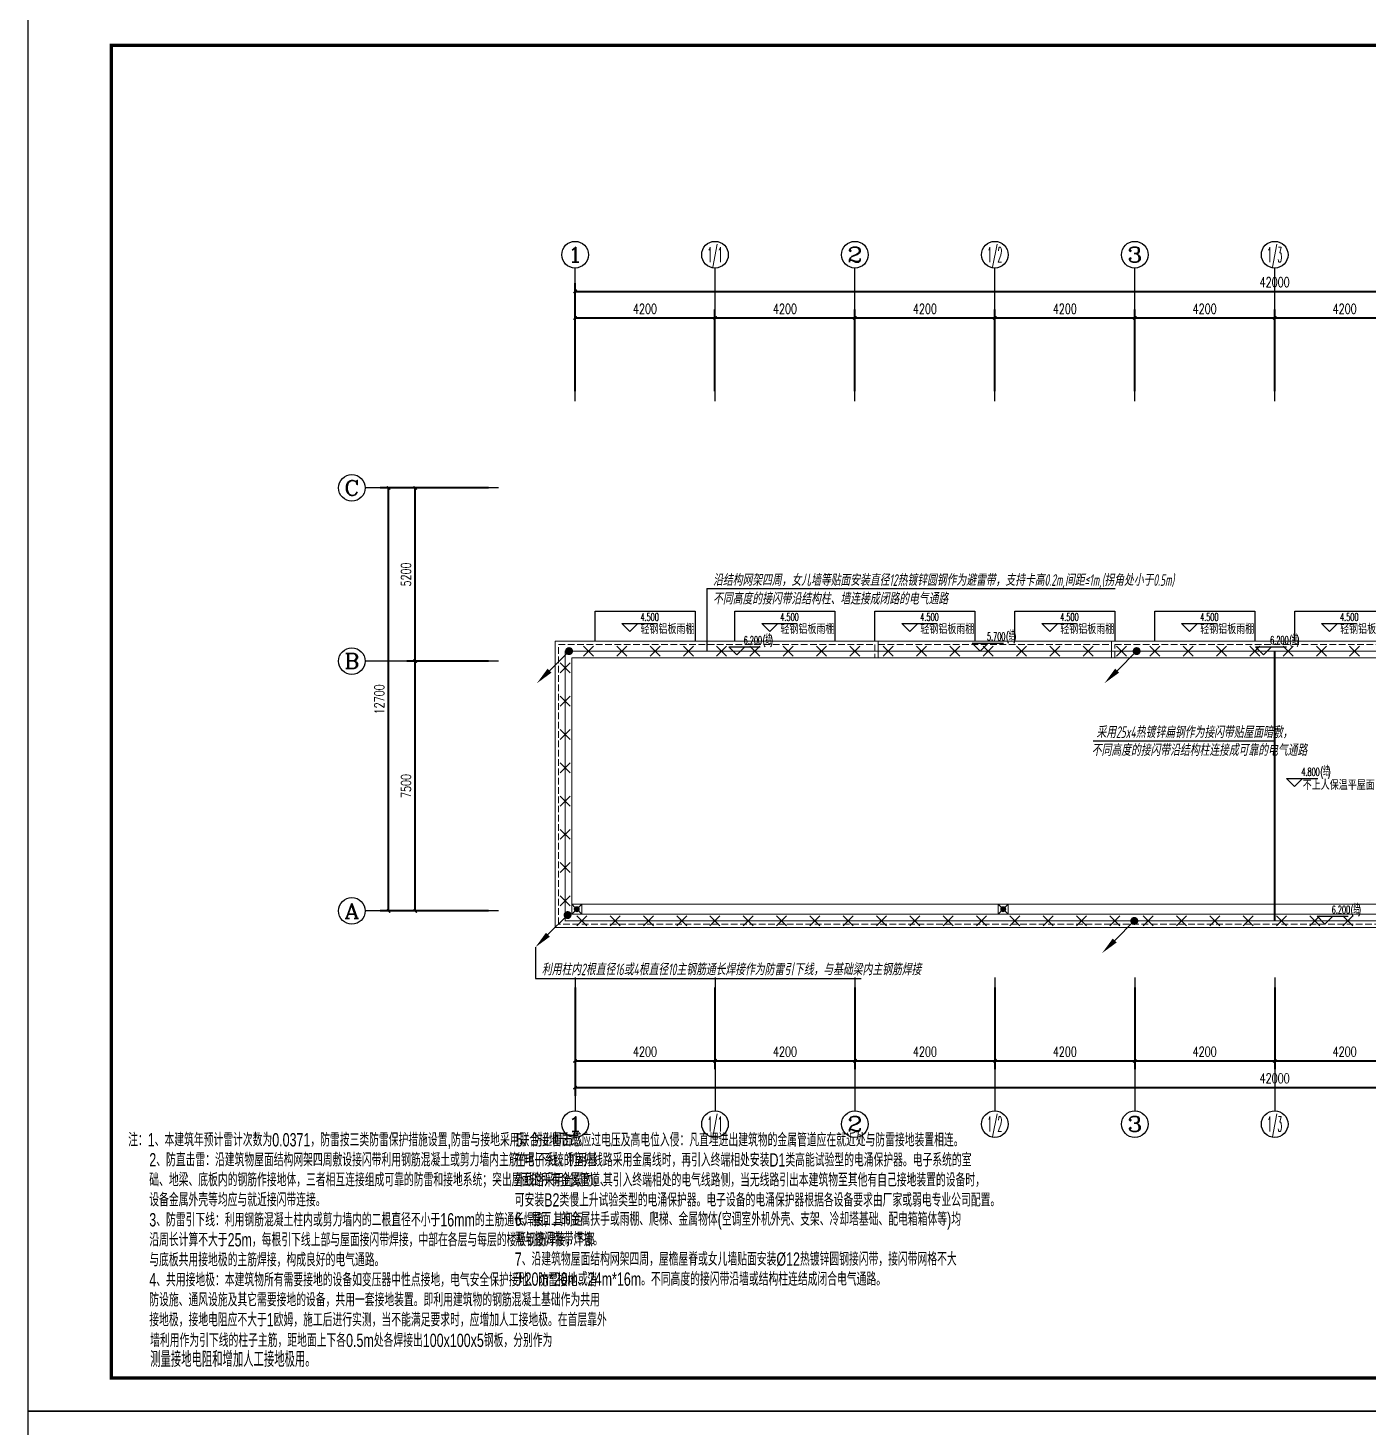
# Model space of a CAD drawing. Extents: x 679383 to 1725648, y -4158549 to 860327.
# Drawn here: x 738895 to 779117, y -2286208 to -2244208 of the extents above; entities that cross this region are included whole.
import ezdxf
from ezdxf.enums import TextEntityAlignment as Align

# ---------------------------------------------------------------- set-up
doc = ezdxf.new("R2010")
doc.units = 0
doc.header["$LTSCALE"] = 1000
doc.header["$MEASUREMENT"] = 0
doc.linetypes.add('DASH', pattern=[0.35, 0.25, -0.1])
doc.layers.get('Defpoints').update_dxf_attribs({"color": 8})
for name, color, linetype in [('AXIS', 8, 'Continuous'), ('AXIS_TEXT', 8, 'Continuous'), ('C-AXIS(轴号)', 8, 'Continuous'), ('C-AXIS-T(字)', 8, 'Continuous'), ('DIM-照明', 3, 'Continuous'), ('DIM_ELEV', 8, 'Continuous'), ('LWIRE', 4, 'Continuous'), ('PUB_TEXT', 8, 'Continuous'), ('WIRE-避雷', 4, 'Continuous'), ('图框', 140, 'Continuous'), ('立面', 8, 'Continuous')]:
    doc.layers.add(name, color=color, linetype=linetype)
for name, color, linetype, lineweight in [('LVTRY', 8, 'Continuous', 13), ('WALL', 8, 'Continuous', 40), ('平面-分水线', 8, 'Continuous', 15), ('平面-排水沟', 8, 'Continuous', 15), ('平面-看线', 8, 'Continuous', 15)]:
    doc.layers.add(name, color=color, linetype=linetype, lineweight=lineweight)
doc.styles.add('_TCH_AXIS', font='COMPLEX', dxfattribs={"bigfont": 'GBCBIG'})
doc.styles.add('_TCH_DIM', font='SIMPLEX.shx', dxfattribs={"width": 0.7, "bigfont": 'GBCBIG.shx'})
doc.styles.add('_TCH_DIM_T3', font='SIMPLEX', dxfattribs={"width": 0.705882, "bigfont": 'GBCBIG'})
doc.styles.add('COMPLEX', font='COMPLEX')
doc.styles.add('HZTXT', font='gbeitc.shx', dxfattribs={"width": 0.8, "height": 400, "bigfont": 'hztxt.shx'})
doc.styles.get("Standard").update_dxf_attribs({"font": 'gbenor.shx', "bigfont": 'gbcbig.shx'})
doc.styles.add('zjdz', font='zjdz-s.shx', dxfattribs={"width": 0.7, "bigfont": 'zjdz.shx'})
doc.dimstyles.new('_TCH_ARCH&&100', dxfattribs={"dimtxt": 297.5, "dimasz": 100, "dimexe": 250, "dimexo": 300, "dimgap": 126.25, "dimtad": 1, "dimdec": 0, "dimzin": 0, "dimdsep": 46, "dimtxsty": '_TCH_DIM_T3', "dimblk": 'ARCHTICK', "dimcen": 0.09, "dimclrt": 7, "dimazin": 2, "dimtfac": 1, "dimtdec": 0, "dimtix": 1, "dimtmove": 2, "dimatfit": 3, "dimfxl": 1, "dimtolj": 1, "dimtzin": 0, "dimarcsym": 0})

# ---------------------------------------------------------------- blocks, each defined once
blk = doc.blocks.new('$lvtry$00000171')
for p, q in [((-74, 11), (-11, 74)), ((-70, -27), (27, 70)), ((-53, -53), (53, 53)), ((-27, -70), (70, 27)), ((11, -74), (74, -11))]:
    blk.add_line(p, q)
blk.add_circle((0, 0), 75)
blk.add_point((0, 0))
blk = doc.blocks.new('R5T6Y7TRF')
at = {"layer": '平面-分水线', "elevation": -134}
blk.add_lwpolyline([(392485, -26438), (392785, -26438), (392785, -26738), (392485, -26738)], close=True, dxfattribs=at)
for points in [[(392485, -26438), (392582, -26534)], [(392688, -26534), (392785, -26438)], [(392485, -26738), (392593, -26629)], [(392676, -26629), (392785, -26738)]]:
    blk.add_lwpolyline(points, dxfattribs=at)
at = {"layer": 'LVTRY'}
blk.add_blockref('$lvtry$00000171', (392635, -26588, -134), dxfattribs=at)
blk = doc.blocks.new('_ArchTick')
at = {"color": 0, "linetype": 'ByBlock', "const_width": 0.4}
blk.add_lwpolyline([(-0.5, -0.5), (0.5, 0.5)], dxfattribs=at)
blk = doc.blocks.new('*D74')
at = {"layer": 'AXIS', "color": 0, "lineweight": -2, "transparency": 16777216}
for p, q in [((1805072, 1097629), (1801822, 1097629)), ((1802072, 1084929), (1802072, 1097629)), ((1805072, 1084929), (1801822, 1084929))]:
    blk.add_line(p, q, dxfattribs=at)
at = {"layer": 'Defpoints', "color": 0, "transparency": 16777216}
for p in [(1802072, 1097629), (1805372, 1097629), (1805372, 1084929)]:
    blk.add_point(p, dxfattribs=at)
at = {"layer": 'AXIS', "color": 0, "lineweight": -2, "transparency": 16777216, "xscale": 100, "yscale": 100, "zscale": 100}
for p, rotation in [((1802072, 1097629), 90), ((1802072, 1084929), 270)]:
    blk.add_blockref('_ArchTick', p, dxfattribs=dict(at, rotation=rotation))
at = {"layer": 'AXIS', "color": 7, "transparency": 16777216, "insert": (1801797, 1091279), "char_height": 297.5, "attachment_point": 5, "rotation": 90, "style": '_TCH_DIM_T3'}
blk.add_mtext('\\A1;12700', dxfattribs=at)
blk = doc.blocks.new('*D73')
at = {"layer": 'AXIS', "color": 0, "lineweight": -2, "transparency": 16777216}
for p, q in [((1805072, 1097629), (1802622, 1097629)), ((1802872, 1092429), (1802872, 1097629)), ((1805072, 1092429), (1802622, 1092429))]:
    blk.add_line(p, q, dxfattribs=at)
at = {"layer": 'Defpoints', "color": 0, "transparency": 16777216}
for p in [(1802872, 1097629), (1805372, 1097629), (1805372, 1092429)]:
    blk.add_point(p, dxfattribs=at)
at = {"layer": 'AXIS', "color": 0, "lineweight": -2, "transparency": 16777216, "xscale": 100, "yscale": 100, "zscale": 100}
for p, rotation in [((1802872, 1097629), 90), ((1802872, 1092429), 270)]:
    blk.add_blockref('_ArchTick', p, dxfattribs=dict(at, rotation=rotation))
at = {"layer": 'AXIS', "color": 7, "transparency": 16777216, "insert": (1802597, 1095029), "char_height": 297.5, "attachment_point": 5, "rotation": 90, "style": '_TCH_DIM_T3'}
blk.add_mtext('\\A1;5200', dxfattribs=at)
blk = doc.blocks.new('*D72')
at = {"layer": 'AXIS', "color": 0, "lineweight": -2, "transparency": 16777216}
for p, q in [((1805072, 1092429), (1802622, 1092429)), ((1802872, 1084929), (1802872, 1092429)), ((1805072, 1084929), (1802622, 1084929))]:
    blk.add_line(p, q, dxfattribs=at)
at = {"layer": 'Defpoints', "color": 0, "transparency": 16777216}
for p in [(1802872, 1092429), (1805372, 1092429), (1805372, 1084929)]:
    blk.add_point(p, dxfattribs=at)
at = {"layer": 'AXIS', "color": 0, "lineweight": -2, "transparency": 16777216, "xscale": 100, "yscale": 100, "zscale": 100}
for p, rotation in [((1802872, 1092429), 90), ((1802872, 1084929), 270)]:
    blk.add_blockref('_ArchTick', p, dxfattribs=dict(at, rotation=rotation))
at = {"layer": 'AXIS', "color": 7, "transparency": 16777216, "insert": (1802597, 1088679), "char_height": 297.5, "attachment_point": 5, "rotation": 90, "style": '_TCH_DIM_T3'}
blk.add_mtext('\\A1;7500', dxfattribs=at)
blk = doc.blocks.new('*D68')
at = {"layer": 'AXIS', "color": 0, "lineweight": -2, "transparency": 16777216}
for p, q in [((1807672, 1082629), (1807672, 1079379)), ((1849672, 1082629), (1849672, 1079379)), ((1807672, 1079629), (1849672, 1079629))]:
    blk.add_line(p, q, dxfattribs=at)
at = {"layer": 'Defpoints', "color": 0, "transparency": 16777216}
for p in [(1807672, 1082929), (1849672, 1082929), (1849672, 1079629)]:
    blk.add_point(p, dxfattribs=at)
at = {"layer": 'AXIS', "color": 0, "lineweight": -2, "transparency": 16777216, "xscale": 100, "yscale": 100, "zscale": 100, "rotation": 180}
blk.add_blockref('_ArchTick', (1807672, 1079629), dxfattribs=at)
at = {"layer": 'AXIS', "color": 0, "lineweight": -2, "transparency": 16777216, "xscale": 100, "yscale": 100, "zscale": 100}
blk.add_blockref('_ArchTick', (1849672, 1079629), dxfattribs=at)
at = {"layer": 'AXIS', "color": 7, "transparency": 16777216, "insert": (1828672, 1079904), "char_height": 297.5, "attachment_point": 5, "style": '_TCH_DIM_T3'}
blk.add_mtext('\\A1;42000', dxfattribs=at)
blk = doc.blocks.new('*D67')
at = {"layer": 'AXIS', "color": 0, "lineweight": -2, "transparency": 16777216}
for p, q in [((1807672, 1082629), (1807672, 1080179)), ((1811872, 1082629), (1811872, 1080179)), ((1807672, 1080429), (1811872, 1080429))]:
    blk.add_line(p, q, dxfattribs=at)
at = {"layer": 'Defpoints', "color": 0, "transparency": 16777216}
for p in [(1807672, 1082929), (1811872, 1082929), (1811872, 1080429)]:
    blk.add_point(p, dxfattribs=at)
at = {"layer": 'AXIS', "color": 0, "lineweight": -2, "transparency": 16777216, "xscale": 100, "yscale": 100, "zscale": 100, "rotation": 180}
blk.add_blockref('_ArchTick', (1807672, 1080429), dxfattribs=at)
at = {"layer": 'AXIS', "color": 0, "lineweight": -2, "transparency": 16777216, "xscale": 100, "yscale": 100, "zscale": 100}
blk.add_blockref('_ArchTick', (1811872, 1080429), dxfattribs=at)
at = {"layer": 'AXIS', "color": 7, "transparency": 16777216, "insert": (1809772, 1080704), "char_height": 297.5, "attachment_point": 5, "style": '_TCH_DIM_T3'}
blk.add_mtext('\\A1;4200', dxfattribs=at)
blk = doc.blocks.new('*D66')
at = {"layer": 'AXIS', "color": 0, "lineweight": -2, "transparency": 16777216}
for p, q in [((1811872, 1082629), (1811872, 1080179)), ((1816072, 1082629), (1816072, 1080179)), ((1811872, 1080429), (1816072, 1080429))]:
    blk.add_line(p, q, dxfattribs=at)
at = {"layer": 'Defpoints', "color": 0, "transparency": 16777216}
for p in [(1811872, 1082929), (1816072, 1082929), (1816072, 1080429)]:
    blk.add_point(p, dxfattribs=at)
at = {"layer": 'AXIS', "color": 0, "lineweight": -2, "transparency": 16777216, "xscale": 100, "yscale": 100, "zscale": 100, "rotation": 180}
blk.add_blockref('_ArchTick', (1811872, 1080429), dxfattribs=at)
at = {"layer": 'AXIS', "color": 0, "lineweight": -2, "transparency": 16777216, "xscale": 100, "yscale": 100, "zscale": 100}
blk.add_blockref('_ArchTick', (1816072, 1080429), dxfattribs=at)
at = {"layer": 'AXIS', "color": 7, "transparency": 16777216, "insert": (1813972, 1080704), "char_height": 297.5, "attachment_point": 5, "style": '_TCH_DIM_T3'}
blk.add_mtext('\\A1;4200', dxfattribs=at)
blk = doc.blocks.new('*D65')
at = {"layer": 'AXIS', "color": 0, "lineweight": -2, "transparency": 16777216}
for p, q in [((1816072, 1082629), (1816072, 1080179)), ((1820272, 1082629), (1820272, 1080179)), ((1816072, 1080429), (1820272, 1080429))]:
    blk.add_line(p, q, dxfattribs=at)
at = {"layer": 'Defpoints', "color": 0, "transparency": 16777216}
for p in [(1816072, 1082929), (1820272, 1082929), (1820272, 1080429)]:
    blk.add_point(p, dxfattribs=at)
at = {"layer": 'AXIS', "color": 0, "lineweight": -2, "transparency": 16777216, "xscale": 100, "yscale": 100, "zscale": 100, "rotation": 180}
blk.add_blockref('_ArchTick', (1816072, 1080429), dxfattribs=at)
at = {"layer": 'AXIS', "color": 0, "lineweight": -2, "transparency": 16777216, "xscale": 100, "yscale": 100, "zscale": 100}
blk.add_blockref('_ArchTick', (1820272, 1080429), dxfattribs=at)
at = {"layer": 'AXIS', "color": 7, "transparency": 16777216, "insert": (1818172, 1080704), "char_height": 297.5, "attachment_point": 5, "style": '_TCH_DIM_T3'}
blk.add_mtext('\\A1;4200', dxfattribs=at)
blk = doc.blocks.new('*D64')
at = {"layer": 'AXIS', "color": 0, "lineweight": -2, "transparency": 16777216}
for p, q in [((1820272, 1082629), (1820272, 1080179)), ((1824472, 1082629), (1824472, 1080179)), ((1820272, 1080429), (1824472, 1080429))]:
    blk.add_line(p, q, dxfattribs=at)
at = {"layer": 'Defpoints', "color": 0, "transparency": 16777216}
for p in [(1820272, 1082929), (1824472, 1082929), (1824472, 1080429)]:
    blk.add_point(p, dxfattribs=at)
at = {"layer": 'AXIS', "color": 0, "lineweight": -2, "transparency": 16777216, "xscale": 100, "yscale": 100, "zscale": 100, "rotation": 180}
blk.add_blockref('_ArchTick', (1820272, 1080429), dxfattribs=at)
at = {"layer": 'AXIS', "color": 0, "lineweight": -2, "transparency": 16777216, "xscale": 100, "yscale": 100, "zscale": 100}
blk.add_blockref('_ArchTick', (1824472, 1080429), dxfattribs=at)
at = {"layer": 'AXIS', "color": 7, "transparency": 16777216, "insert": (1822372, 1080704), "char_height": 297.5, "attachment_point": 5, "style": '_TCH_DIM_T3'}
blk.add_mtext('\\A1;4200', dxfattribs=at)
blk = doc.blocks.new('*D63')
at = {"layer": 'AXIS', "color": 0, "lineweight": -2, "transparency": 16777216}
for p, q in [((1824472, 1082629), (1824472, 1080179)), ((1828672, 1082629), (1828672, 1080179)), ((1824472, 1080429), (1828672, 1080429))]:
    blk.add_line(p, q, dxfattribs=at)
at = {"layer": 'Defpoints', "color": 0, "transparency": 16777216}
for p in [(1824472, 1082929), (1828672, 1082929), (1828672, 1080429)]:
    blk.add_point(p, dxfattribs=at)
at = {"layer": 'AXIS', "color": 0, "lineweight": -2, "transparency": 16777216, "xscale": 100, "yscale": 100, "zscale": 100, "rotation": 180}
blk.add_blockref('_ArchTick', (1824472, 1080429), dxfattribs=at)
at = {"layer": 'AXIS', "color": 0, "lineweight": -2, "transparency": 16777216, "xscale": 100, "yscale": 100, "zscale": 100}
blk.add_blockref('_ArchTick', (1828672, 1080429), dxfattribs=at)
at = {"layer": 'AXIS', "color": 7, "transparency": 16777216, "insert": (1826572, 1080704), "char_height": 297.5, "attachment_point": 5, "style": '_TCH_DIM_T3'}
blk.add_mtext('\\A1;4200', dxfattribs=at)
blk = doc.blocks.new('*D62')
at = {"layer": 'AXIS', "color": 0, "lineweight": -2, "transparency": 16777216}
for p, q in [((1828672, 1082629), (1828672, 1080179)), ((1832872, 1082629), (1832872, 1080179)), ((1828672, 1080429), (1832872, 1080429))]:
    blk.add_line(p, q, dxfattribs=at)
at = {"layer": 'Defpoints', "color": 0, "transparency": 16777216}
for p in [(1828672, 1082929), (1832872, 1082929), (1832872, 1080429)]:
    blk.add_point(p, dxfattribs=at)
at = {"layer": 'AXIS', "color": 0, "lineweight": -2, "transparency": 16777216, "xscale": 100, "yscale": 100, "zscale": 100, "rotation": 180}
blk.add_blockref('_ArchTick', (1828672, 1080429), dxfattribs=at)
at = {"layer": 'AXIS', "color": 0, "lineweight": -2, "transparency": 16777216, "xscale": 100, "yscale": 100, "zscale": 100}
blk.add_blockref('_ArchTick', (1832872, 1080429), dxfattribs=at)
at = {"layer": 'AXIS', "color": 7, "transparency": 16777216, "insert": (1830772, 1080704), "char_height": 297.5, "attachment_point": 5, "style": '_TCH_DIM_T3'}
blk.add_mtext('\\A1;4200', dxfattribs=at)
blk = doc.blocks.new('*D57')
at = {"layer": 'AXIS', "color": 0, "lineweight": -2, "transparency": 16777216}
for p, q in [((1807672, 1100529), (1807672, 1103779)), ((1849672, 1100529), (1849672, 1103779)), ((1807672, 1103529), (1849672, 1103529))]:
    blk.add_line(p, q, dxfattribs=at)
at = {"layer": 'Defpoints', "color": 0, "transparency": 16777216}
for p in [(1849672, 1103529), (1807672, 1100229), (1849672, 1100229)]:
    blk.add_point(p, dxfattribs=at)
at = {"layer": 'AXIS', "color": 0, "lineweight": -2, "transparency": 16777216, "xscale": 100, "yscale": 100, "zscale": 100, "rotation": 180}
blk.add_blockref('_ArchTick', (1807672, 1103529), dxfattribs=at)
at = {"layer": 'AXIS', "color": 0, "lineweight": -2, "transparency": 16777216, "xscale": 100, "yscale": 100, "zscale": 100}
blk.add_blockref('_ArchTick', (1849672, 1103529), dxfattribs=at)
at = {"layer": 'AXIS', "color": 7, "transparency": 16777216, "insert": (1828672, 1103804), "char_height": 297.5, "attachment_point": 5, "style": '_TCH_DIM_T3'}
blk.add_mtext('\\A1;42000', dxfattribs=at)
blk = doc.blocks.new('*D56')
at = {"layer": 'AXIS', "color": 0, "lineweight": -2, "transparency": 16777216}
for p, q in [((1807672, 1100529), (1807672, 1102979)), ((1811872, 1100529), (1811872, 1102979)), ((1807672, 1102729), (1811872, 1102729))]:
    blk.add_line(p, q, dxfattribs=at)
at = {"layer": 'Defpoints', "color": 0, "transparency": 16777216}
for p in [(1811872, 1102729), (1807672, 1100229), (1811872, 1100229)]:
    blk.add_point(p, dxfattribs=at)
at = {"layer": 'AXIS', "color": 0, "lineweight": -2, "transparency": 16777216, "xscale": 100, "yscale": 100, "zscale": 100, "rotation": 180}
blk.add_blockref('_ArchTick', (1807672, 1102729), dxfattribs=at)
at = {"layer": 'AXIS', "color": 0, "lineweight": -2, "transparency": 16777216, "xscale": 100, "yscale": 100, "zscale": 100}
blk.add_blockref('_ArchTick', (1811872, 1102729), dxfattribs=at)
at = {"layer": 'AXIS', "color": 7, "transparency": 16777216, "insert": (1809772, 1103004), "char_height": 297.5, "attachment_point": 5, "style": '_TCH_DIM_T3'}
blk.add_mtext('\\A1;4200', dxfattribs=at)
blk = doc.blocks.new('*D55')
at = {"layer": 'AXIS', "color": 0, "lineweight": -2, "transparency": 16777216}
for p, q in [((1811872, 1100529), (1811872, 1102979)), ((1816072, 1100529), (1816072, 1102979)), ((1811872, 1102729), (1816072, 1102729))]:
    blk.add_line(p, q, dxfattribs=at)
at = {"layer": 'Defpoints', "color": 0, "transparency": 16777216}
for p in [(1816072, 1102729), (1811872, 1100229), (1816072, 1100229)]:
    blk.add_point(p, dxfattribs=at)
at = {"layer": 'AXIS', "color": 0, "lineweight": -2, "transparency": 16777216, "xscale": 100, "yscale": 100, "zscale": 100, "rotation": 180}
blk.add_blockref('_ArchTick', (1811872, 1102729), dxfattribs=at)
at = {"layer": 'AXIS', "color": 0, "lineweight": -2, "transparency": 16777216, "xscale": 100, "yscale": 100, "zscale": 100}
blk.add_blockref('_ArchTick', (1816072, 1102729), dxfattribs=at)
at = {"layer": 'AXIS', "color": 7, "transparency": 16777216, "insert": (1813972, 1103004), "char_height": 297.5, "attachment_point": 5, "style": '_TCH_DIM_T3'}
blk.add_mtext('\\A1;4200', dxfattribs=at)
blk = doc.blocks.new('*D54')
at = {"layer": 'AXIS', "color": 0, "lineweight": -2, "transparency": 16777216}
for p, q in [((1816072, 1100529), (1816072, 1102979)), ((1820272, 1100529), (1820272, 1102979)), ((1816072, 1102729), (1820272, 1102729))]:
    blk.add_line(p, q, dxfattribs=at)
at = {"layer": 'Defpoints', "color": 0, "transparency": 16777216}
for p in [(1820272, 1102729), (1816072, 1100229), (1820272, 1100229)]:
    blk.add_point(p, dxfattribs=at)
at = {"layer": 'AXIS', "color": 0, "lineweight": -2, "transparency": 16777216, "xscale": 100, "yscale": 100, "zscale": 100, "rotation": 180}
blk.add_blockref('_ArchTick', (1816072, 1102729), dxfattribs=at)
at = {"layer": 'AXIS', "color": 0, "lineweight": -2, "transparency": 16777216, "xscale": 100, "yscale": 100, "zscale": 100}
blk.add_blockref('_ArchTick', (1820272, 1102729), dxfattribs=at)
at = {"layer": 'AXIS', "color": 7, "transparency": 16777216, "insert": (1818172, 1103004), "char_height": 297.5, "attachment_point": 5, "style": '_TCH_DIM_T3'}
blk.add_mtext('\\A1;4200', dxfattribs=at)
blk = doc.blocks.new('*D53')
at = {"layer": 'AXIS', "color": 0, "lineweight": -2, "transparency": 16777216}
for p, q in [((1820272, 1100529), (1820272, 1102979)), ((1824472, 1100529), (1824472, 1102979)), ((1820272, 1102729), (1824472, 1102729))]:
    blk.add_line(p, q, dxfattribs=at)
at = {"layer": 'Defpoints', "color": 0, "transparency": 16777216}
for p in [(1824472, 1102729), (1820272, 1100229), (1824472, 1100229)]:
    blk.add_point(p, dxfattribs=at)
at = {"layer": 'AXIS', "color": 0, "lineweight": -2, "transparency": 16777216, "xscale": 100, "yscale": 100, "zscale": 100, "rotation": 180}
blk.add_blockref('_ArchTick', (1820272, 1102729), dxfattribs=at)
at = {"layer": 'AXIS', "color": 0, "lineweight": -2, "transparency": 16777216, "xscale": 100, "yscale": 100, "zscale": 100}
blk.add_blockref('_ArchTick', (1824472, 1102729), dxfattribs=at)
at = {"layer": 'AXIS', "color": 7, "transparency": 16777216, "insert": (1822372, 1103004), "char_height": 297.5, "attachment_point": 5, "style": '_TCH_DIM_T3'}
blk.add_mtext('\\A1;4200', dxfattribs=at)
blk = doc.blocks.new('*D52')
at = {"layer": 'AXIS', "color": 0, "lineweight": -2, "transparency": 16777216}
for p, q in [((1824472, 1100529), (1824472, 1102979)), ((1828672, 1100529), (1828672, 1102979)), ((1824472, 1102729), (1828672, 1102729))]:
    blk.add_line(p, q, dxfattribs=at)
at = {"layer": 'Defpoints', "color": 0, "transparency": 16777216}
for p in [(1828672, 1102729), (1824472, 1100229), (1828672, 1100229)]:
    blk.add_point(p, dxfattribs=at)
at = {"layer": 'AXIS', "color": 0, "lineweight": -2, "transparency": 16777216, "xscale": 100, "yscale": 100, "zscale": 100, "rotation": 180}
blk.add_blockref('_ArchTick', (1824472, 1102729), dxfattribs=at)
at = {"layer": 'AXIS', "color": 0, "lineweight": -2, "transparency": 16777216, "xscale": 100, "yscale": 100, "zscale": 100}
blk.add_blockref('_ArchTick', (1828672, 1102729), dxfattribs=at)
at = {"layer": 'AXIS', "color": 7, "transparency": 16777216, "insert": (1826572, 1103004), "char_height": 297.5, "attachment_point": 5, "style": '_TCH_DIM_T3'}
blk.add_mtext('\\A1;4200', dxfattribs=at)
blk = doc.blocks.new('*D51')
at = {"layer": 'AXIS', "color": 0, "lineweight": -2, "transparency": 16777216}
for p, q in [((1828672, 1100529), (1828672, 1102979)), ((1832872, 1100529), (1832872, 1102979)), ((1828672, 1102729), (1832872, 1102729))]:
    blk.add_line(p, q, dxfattribs=at)
at = {"layer": 'Defpoints', "color": 0, "transparency": 16777216}
for p in [(1832872, 1102729), (1828672, 1100229), (1832872, 1100229)]:
    blk.add_point(p, dxfattribs=at)
at = {"layer": 'AXIS', "color": 0, "lineweight": -2, "transparency": 16777216, "xscale": 100, "yscale": 100, "zscale": 100, "rotation": 180}
blk.add_blockref('_ArchTick', (1828672, 1102729), dxfattribs=at)
at = {"layer": 'AXIS', "color": 0, "lineweight": -2, "transparency": 16777216, "xscale": 100, "yscale": 100, "zscale": 100}
blk.add_blockref('_ArchTick', (1832872, 1102729), dxfattribs=at)
at = {"layer": 'AXIS', "color": 7, "transparency": 16777216, "insert": (1830772, 1103004), "char_height": 297.5, "attachment_point": 5, "style": '_TCH_DIM_T3'}
blk.add_mtext('\\A1;4200', dxfattribs=at)
blk = doc.blocks.new('_AXISO')
blk.add_circle((0, 0), 0.5)
at = {"layer": 'AXIS_TEXT', "style": 'COMPLEX', "width": 1.041667}
blk.add_attdef('A', text='', height=0.56, dxfattribs=at).set_placement((-0.25, -0.28), (0.25, -0.28), align=Align.FIT)
blk = doc.blocks.new('$TelecSys$00000009')
for p, q in [((-0.5, 0.5), (0.5, -0.5)), ((0.5, 0.5), (-0.5, -0.5))]:
    blk.add_line(p, q)
blk = doc.blocks.new('$TelecSys$00000080')
for p, q in [((-0.7, -0.7), (0, 0)), ((0.104, 0.104), (0.104, 0.104)), ((-0.104, -0.104), (-0.104, -0.104))]:
    blk.add_line(p, q)
at = {"const_width": 0.142}
blk.add_lwpolyline([(0.071, 0, 1), (-0.071, 0, 1)], format="xyb", close=True, dxfattribs=at)
blk.add_solid([(-0.63, -0.77), (-0.77, -0.63), (-1.15, -1.15)])
at = {"width": 0.8, "flags": 9}
blk.add_attdef('A', (0, 0), '', height=0.00002, rotation=180, dxfattribs=at)
blk = doc.blocks.new('ASDASFDAHHJ')
at = {"layer": 'C-AXIS(轴号)', "color": 8}
for p, q in [((1807672.2, 1100228.5), (1807672.2, 1104228.5)), ((1811872.2, 1100228.5), (1811872.2, 1104228.5)), ((1816072.2, 1100228.5), (1816072.2, 1104228.5)), ((1820272.2, 1100228.5), (1820272.2, 1104228.5)), ((1824472.2, 1100228.5), (1824472.2, 1104228.5)), ((1828672.2, 1100228.5), (1828672.2, 1104228.5)), ((1805372.2, 1097628.5), (1801372.2, 1097628.5)), ((1805372.2, 1092428.5), (1801372.2, 1092428.5)), ((1805372.2, 1084928.5), (1801372.2, 1084928.5)), ((1807672.2, 1082928.5), (1807672.2, 1078928.5)), ((1811872.2, 1082928.5), (1811872.2, 1078928.5)), ((1816072.2, 1082928.5), (1816072.2, 1078928.5)), ((1820272.2, 1082928.5), (1820272.2, 1078928.5)), ((1824472.2, 1082928.5), (1824472.2, 1078928.5)), ((1828672.2, 1082928.5), (1828672.2, 1078928.5))]:
    blk.add_line(p, q, dxfattribs=at)
at = {"layer": 'DIM_ELEV', "color": 8}
for p, q in [((1809317.8, 1093312.3), (1809077.8, 1093552.3)), ((1809077.8, 1093552.3), (1810127.4, 1093552.3)), ((1809317.8, 1093312.3), (1809557.8, 1093552.3)), ((1813517.8, 1093312.3), (1813277.8, 1093552.3)), ((1813277.8, 1093552.3), (1814327.4, 1093552.3)), ((1813517.8, 1093312.3), (1813757.8, 1093552.3)), ((1817717.8, 1093312.3), (1817477.8, 1093552.3)), ((1817477.8, 1093552.3), (1818527.4, 1093552.3)), ((1817717.8, 1093312.3), (1817957.8, 1093552.3)), ((1821917.8, 1093312.3), (1821677.8, 1093552.3)), ((1821677.8, 1093552.3), (1822727.4, 1093552.3)), ((1821917.8, 1093312.3), (1822157.8, 1093552.3)), ((1826117.8, 1093312.3), (1825877.8, 1093552.3)), ((1825877.8, 1093552.3), (1826927.4, 1093552.3)), ((1826117.8, 1093312.3), (1826357.8, 1093552.3)), ((1830317.8, 1093312.3), (1830077.8, 1093552.3)), ((1830077.8, 1093552.3), (1831127.4, 1093552.3)), ((1830317.8, 1093312.3), (1830557.8, 1093552.3)), ((1812532.1, 1092616.3), (1812292.1, 1092856.3)), ((1812292.1, 1092856.3), (1813227.4, 1092856.3)), ((1812532.1, 1092616.3), (1812772.1, 1092856.3)), ((1819835.7, 1092728.5), (1819595.7, 1092968.5)), ((1819595.7, 1092968.5), (1820530.9, 1092968.5)), ((1819835.7, 1092728.5), (1820075.7, 1092968.5)), ((1828335.2, 1092616.3), (1828095.2, 1092856.3)), ((1828095.2, 1092856.3), (1829030.5, 1092856.3)), ((1828335.2, 1092616.3), (1828575.2, 1092856.3)), ((1829270.6, 1088663.7), (1829030.6, 1088903.7)), ((1829030.6, 1088903.7), (1829965.9, 1088903.7)), ((1829270.6, 1088663.7), (1829510.6, 1088903.7)), ((1830181.7, 1084527.1), (1829941.7, 1084767.1)), ((1829941.7, 1084767.1), (1830877, 1084767.1)), ((1830181.7, 1084527.1), (1830421.7, 1084767.1))]:
    blk.add_line(p, q, dxfattribs=at)
at = {"layer": '平面-排水沟', "color": 8}
blk.add_lwpolyline([(1849772.2, 1085128.5), (1807572.2, 1085128.5)], dxfattribs=at)
at = {"layer": '平面-看线', "color": 8}
for points in [[(1823772.2, 1092528.5), (1823772.2, 1093028.5), (1832272.2, 1093028.5), (1832272.2, 1098028.5), (1850172.2, 1098028.5), (1850172.2, 1084428.5), (1807072.2, 1084428.5), (1807072.2, 1093028.5), (1816772.2, 1093028.5), (1816772.2, 1092528.5)], [(1816772.2, 1093028.5), (1823772.2, 1093028.5)]]:
    blk.add_lwpolyline(points, dxfattribs=at)
at = {"layer": '平面-看线', "color": 8, "linetype": 'DASH', "ltscale": 0.8}
for points in [[(1823872.2, 1092528.5), (1823872.2, 1092928.5), (1832372.2, 1092928.5), (1832372.2, 1097928.5), (1850072.2, 1097928.5), (1850072.2, 1084528.5), (1807172.2, 1084528.5), (1807172.2, 1092928.5), (1816672.2, 1092928.5), (1816672.2, 1092528.5)], [(1823872.2, 1092728.5), (1832572.2, 1092728.5), (1832572.2, 1097728.5), (1849972.2, 1097728.5), (1849972.2, 1084628.5), (1807372.2, 1084628.5), (1807372.2, 1092728.5), (1816672.2, 1092728.5)], [(1816772.2, 1092928.5), (1823772.2, 1092928.5)], [(1816772.2, 1092728.5), (1823772.2, 1092728.5)]]:
    blk.add_lwpolyline(points, dxfattribs=at)
at = {"layer": '平面-看线', "color": 8}
blk.add_lwpolyline([(1807572.2, 1092528.5), (1832772.2, 1092528.5), (1832772.2, 1097528.5), (1849772.2, 1097528.5), (1849772.2, 1084828.5), (1807572.2, 1084828.5)], close=True, dxfattribs=at)
at = {"layer": '立面', "color": 8}
for points in [[(1808272.2, 1093028.5), (1808272.2, 1093928.5), (1811272.2, 1093928.5), (1811272.2, 1093028.5)], [(1812472.2, 1093028.5), (1812472.2, 1093928.5), (1815472.2, 1093928.5), (1815472.2, 1093028.5)], [(1816672.2, 1093028.5), (1816672.2, 1093928.5), (1819672.2, 1093928.5), (1819672.2, 1093028.5)], [(1820872.2, 1093028.5), (1820872.2, 1093928.5), (1823872.2, 1093928.5), (1823872.2, 1093028.5)], [(1825072.2, 1093028.5), (1825072.2, 1093928.5), (1828072.2, 1093928.5), (1828072.2, 1093028.5)], [(1829272.2, 1093028.5), (1829272.2, 1093928.5), (1832272.2, 1093928.5), (1832272.2, 1093028.5)]]:
    blk.add_lwpolyline(points, dxfattribs=at)
at = {"color": 8}
blk.add_blockref('R5T6Y7TRF', (1415087.4, 1111566.2, 134.4), dxfattribs=at)
at = {"color": 8, "xscale": -1}
blk.add_blockref('R5T6Y7TRF', (2213157.1, 1111566.2, 134.4), dxfattribs=at)
at = {"layer": 'C-AXIS(轴号)', "color": 8}
ref = blk.add_blockref('_AXISO', (1807672.2, 1104628.5), dxfattribs=dict(at, xscale=800, yscale=800, zscale=800))
ref.add_attrib('A', '1', dxfattribs={"layer": 'C-AXIS-T(字)', "height": 452.5, "style": '_TCH_AXIS', "width": 2.333333}).set_placement((1807446, 1104402.3), (1807898.5, 1104402.3), align=Align.FIT)
ref = blk.add_blockref('_AXISO', (1811872.2, 1104628.5), dxfattribs=dict(at, xscale=800, yscale=800, zscale=800))
ref.add_attrib('A', '1/1', dxfattribs={"layer": 'C-AXIS-T(字)', "height": 452.55, "style": '_TCH_AXIS', "width": 0.456522}).set_placement((1811646, 1104402.3), (1812098.5, 1104402.3), align=Align.FIT)
ref = blk.add_blockref('_AXISO', (1816072.2, 1104628.5), dxfattribs=dict(at, xscale=800, yscale=800, zscale=800))
ref.add_attrib('A', '2', dxfattribs={"layer": 'C-AXIS-T(字)', "height": 452.5, "style": '_TCH_AXIS', "width": 1.5}).set_placement((1815846, 1104402.3), (1816298.5, 1104402.3), align=Align.FIT)
ref = blk.add_blockref('_AXISO', (1820272.2, 1104628.5), dxfattribs=dict(at, xscale=800, yscale=800, zscale=800))
ref.add_attrib('A', '1/2', dxfattribs={"layer": 'C-AXIS-T(字)', "height": 452.55, "style": '_TCH_AXIS', "width": 0.411765}).set_placement((1820046, 1104402.3), (1820498.5, 1104402.3), align=Align.FIT)
ref = blk.add_blockref('_AXISO', (1824472.2, 1104628.5), dxfattribs=dict(at, xscale=800, yscale=800, zscale=800))
ref.add_attrib('A', '3', dxfattribs={"layer": 'C-AXIS-T(字)', "height": 452.5, "style": '_TCH_AXIS', "width": 1.5}).set_placement((1824246, 1104402.3), (1824698.5, 1104402.3), align=Align.FIT)
ref = blk.add_blockref('_AXISO', (1828672.2, 1104628.5), dxfattribs=dict(at, xscale=800, yscale=800, zscale=800))
ref.add_attrib('A', '1/3', dxfattribs={"layer": 'C-AXIS-T(字)', "height": 452.55, "style": '_TCH_AXIS', "width": 0.411765}).set_placement((1828446, 1104402.3), (1828898.5, 1104402.3), align=Align.FIT)
ref = blk.add_blockref('_AXISO', (1800972.2, 1097628.5), dxfattribs=dict(at, xscale=800, yscale=800, zscale=800))
ref.add_attrib('A', 'C', dxfattribs={"layer": 'C-AXIS-T(字)', "height": 452.5, "style": '_TCH_AXIS', "width": 1.4}).set_placement((1800746, 1097402.3), (1801198.5, 1097402.3), align=Align.FIT)
ref = blk.add_blockref('_AXISO', (1800972.2, 1092428.5), dxfattribs=dict(at, xscale=800, yscale=800, zscale=800))
ref.add_attrib('A', 'B', dxfattribs={"layer": 'C-AXIS-T(字)', "height": 452.5, "style": '_TCH_AXIS', "width": 1.235294}).set_placement((1800746, 1092202.3), (1801198.5, 1092202.3), align=Align.FIT)
ref = blk.add_blockref('_AXISO', (1800972.2, 1084928.5), dxfattribs=dict(at, xscale=800, yscale=800, zscale=800))
ref.add_attrib('A', 'A', dxfattribs={"layer": 'C-AXIS-T(字)', "height": 452.5, "style": '_TCH_AXIS', "width": 1.166667}).set_placement((1800746, 1084702.3), (1801198.5, 1084702.3), align=Align.FIT)
ref = blk.add_blockref('_AXISO', (1807672.2, 1078528.5), dxfattribs=dict(at, xscale=800, yscale=800, zscale=800))
ref.add_attrib('A', '1', dxfattribs={"layer": 'C-AXIS-T(字)', "height": 452.5, "style": '_TCH_AXIS', "width": 2.333333}).set_placement((1807446, 1078302.3), (1807898.5, 1078302.3), align=Align.FIT)
ref = blk.add_blockref('_AXISO', (1811872.2, 1078528.5), dxfattribs=dict(at, xscale=800, yscale=800, zscale=800))
ref.add_attrib('A', '1/1', dxfattribs={"layer": 'C-AXIS-T(字)', "height": 452.55, "style": '_TCH_AXIS', "width": 0.456522}).set_placement((1811646, 1078302.3), (1812098.5, 1078302.3), align=Align.FIT)
ref = blk.add_blockref('_AXISO', (1816072.2, 1078528.5), dxfattribs=dict(at, xscale=800, yscale=800, zscale=800))
ref.add_attrib('A', '2', dxfattribs={"layer": 'C-AXIS-T(字)', "height": 452.5, "style": '_TCH_AXIS', "width": 1.5}).set_placement((1815846, 1078302.3), (1816298.5, 1078302.3), align=Align.FIT)
ref = blk.add_blockref('_AXISO', (1820272.2, 1078528.5), dxfattribs=dict(at, xscale=800, yscale=800, zscale=800))
ref.add_attrib('A', '1/2', dxfattribs={"layer": 'C-AXIS-T(字)', "height": 452.55, "style": '_TCH_AXIS', "width": 0.411765}).set_placement((1820046, 1078302.3), (1820498.5, 1078302.3), align=Align.FIT)
ref = blk.add_blockref('_AXISO', (1824472.2, 1078528.5), dxfattribs=dict(at, xscale=800, yscale=800, zscale=800))
ref.add_attrib('A', '3', dxfattribs={"layer": 'C-AXIS-T(字)', "height": 452.5, "style": '_TCH_AXIS', "width": 1.5}).set_placement((1824246, 1078302.3), (1824698.5, 1078302.3), align=Align.FIT)
ref = blk.add_blockref('_AXISO', (1828672.2, 1078528.5), dxfattribs=dict(at, xscale=800, yscale=800, zscale=800))
ref.add_attrib('A', '1/3', dxfattribs={"layer": 'C-AXIS-T(字)', "height": 452.55, "style": '_TCH_AXIS', "width": 0.411765}).set_placement((1828446, 1078302.3), (1828898.5, 1078302.3), align=Align.FIT)
at = {"layer": 'PUB_TEXT', "color": 8, "style": '_TCH_DIM'}
for s, height, width, p in [('4.500', 238, 0.494118, (1809633, 1093632.4)), ('4.500', 238, 0.494118, (1813833, 1093632.4)), ('4.500', 238, 0.494118, (1818033, 1093632.4)), ('4.500', 238, 0.494118, (1822233, 1093632.4)), ('4.500', 238, 0.494118, (1826433, 1093632.4)), ('4.500', 238, 0.494118, (1830633, 1093632.4)), ('5.700', 238, 0.494118, (1820036.5, 1093048.6)), ('(', 238, 0.494118, (1820610.9, 1093048.6)), ('结', 270.1, 0.7, (1820689.3, 1093048.6)), (')', 238, 0.494118, (1820827, 1093048.6)), ('6.200', 238, 0.494118, (1812733, 1092936.4)), ('(', 238, 0.494118, (1813307.4, 1092936.4)), ('结', 270.1, 0.7, (1813385.8, 1092936.4)), (')', 238, 0.494118, (1813523.4, 1092936.4)), ('6.200', 238, 0.494118, (1828536.1, 1092936.4)), ('(', 238, 0.494118, (1829110.5, 1092936.4)), ('结', 270.1, 0.7, (1829188.9, 1092936.4)), (')', 238, 0.494118, (1829326.5, 1092936.4)), ('4.800', 238, 0.494118, (1829471.5, 1088983.8)), ('(', 238, 0.494118, (1830045.9, 1088983.8)), ('结', 270.1, 0.7, (1830124.3, 1088983.8)), (')', 238, 0.494118, (1830261.9, 1088983.8)), ('6.200', 238, 0.494118, (1830382.6, 1084847.2)), ('(', 238, 0.494118, (1830957, 1084847.2)), ('结', 270.1, 0.7, (1831035.4, 1084847.2)), (')', 238, 0.494118, (1831173, 1084847.2))]:
    blk.add_text(s, height=height, dxfattribs=dict(at, width=width)).set_placement(p)
at = {"layer": 'PUB_TEXT', "color": 8}
for s, p in [('轻钢铝板雨棚', (1809636.1, 1093246.7)), ('轻钢铝板雨棚', (1813836.1, 1093246.7)), ('轻钢铝板雨棚', (1818036.1, 1093246.7)), ('轻钢铝板雨棚', (1822236.1, 1093246.7)), ('轻钢铝板雨棚', (1826436.1, 1093246.7)), ('轻钢铝板雨棚', (1830636.1, 1093246.7)), ('不上人保温平屋面', (1829512.8, 1088564.7))]:
    blk.add_text(s, height=270.07, dxfattribs=at).set_placement(p)
at = {"layer": 'AXIS', "color": 8}
for p1, p2, distance, picture, middle in [((1807672.2, 1100228.5), (1849672.2, 1100228.5), 3300, '*D57', (1828672.2, 1103803.5)), ((1807672.2, 1100228.5), (1811872.2, 1100228.5), 2500, '*D56', (1809772.2, 1103003.5)), ((1811872.2, 1100228.5), (1816072.2, 1100228.5), 2500, '*D55', (1813972.2, 1103003.5)), ((1816072.2, 1100228.5), (1820272.2, 1100228.5), 2500, '*D54', (1818172.2, 1103003.5)), ((1820272.2, 1100228.5), (1824472.2, 1100228.5), 2500, '*D53', (1822372.2, 1103003.5)), ((1824472.2, 1100228.5), (1828672.2, 1100228.5), 2500, '*D52', (1826572.2, 1103003.5)), ((1828672.2, 1100228.5), (1832872.2, 1100228.5), 2500, '*D51', (1830772.2, 1103003.5)), ((1805372.2, 1084928.5), (1805372.2, 1097628.5), 3300, '*D74', (1801797.2, 1091278.5)), ((1805372.2, 1092428.5), (1805372.2, 1097628.5), 2500, '*D73', (1802597.2, 1095028.5)), ((1805372.2, 1084928.5), (1805372.2, 1092428.5), 2500, '*D72', (1802597.2, 1088678.5)), ((1807672.2, 1082928.5), (1849672.2, 1082928.5), -3300, '*D68', (1828672.2, 1079903.5)), ((1807672.2, 1082928.5), (1811872.2, 1082928.5), -2500, '*D67', (1809772.2, 1080703.5)), ((1811872.2, 1082928.5), (1816072.2, 1082928.5), -2500, '*D66', (1813972.2, 1080703.5)), ((1816072.2, 1082928.5), (1820272.2, 1082928.5), -2500, '*D65', (1818172.2, 1080703.5)), ((1820272.2, 1082928.5), (1824472.2, 1082928.5), -2500, '*D64', (1822372.2, 1080703.5)), ((1824472.2, 1082928.5), (1828672.2, 1082928.5), -2500, '*D63', (1826572.2, 1080703.5)), ((1828672.2, 1082928.5), (1832872.2, 1082928.5), -2500, '*D62', (1830772.2, 1080703.5))]:
    dim = blk.add_aligned_dim(p1=p1, p2=p2, distance=distance, dimstyle='_TCH_ARCH&&100', dxfattribs=at)
    dim.commit()
    dim.dimension.update_dxf_attribs({"geometry": picture, "text_midpoint": middle})

msp = doc.modelspace()

# ---------------------------------------------------------------- linework, layer by layer
at = {"layer": 'DIM-照明', "color": 0}
for p, q in [((759268, -2261037), (771530, -2261037)), ((770866, -2265613), (776316, -2265613)), ((754125, -2271805), (754125, -2272744)), ((754125, -2272744), (763906, -2272744))]:
    msp.add_line(p, q, dxfattribs=at)
msp.add_lwpolyline([(759268, -2261037), (759268, -2262915)], dxfattribs=at)
at = {"layer": 'WIRE-避雷'}
for points, const_width in [([(780216, -2257915), (780216, -2262915), (755016, -2262915), (755016, -2271015), (797616, -2271015), (797616, -2257915), (780216, -2257915)], 30), ([(776316, -2262915), (776316, -2271015)], 60)]:
    msp.add_lwpolyline(points, dxfattribs=dict(at, const_width=const_width))
at = {"layer": '图框'}
for points in [[(738895, -2285733), (813195, -2285733), (813195, -2243733), (738895, -2243733)], [(738895, -2327733), (813195, -2327733), (813195, -2285733), (738895, -2285733)]]:
    msp.add_lwpolyline(points, close=True, dxfattribs=at)
at = {"layer": '图框', "const_width": 100}
msp.add_lwpolyline([(741395, -2284733), (812195, -2284733), (812195, -2244733), (741395, -2244733)], close=True, dxfattribs=at)

# ---------------------------------------------------------------- block references
at = {"layer": 'LWIRE'}
for name, p, xscale, yscale, zscale in [('$TelecSys$00000080', (755136, -2262915), 840, 840, 840), ('$TelecSys$00000080', (772172, -2262915), 840, 840, 840), ('$TelecSys$00000080', (755091, -2270839), 840, 840, 840), ('$TelecSys$00000009', (755516, -2271015), 300, 300, 300), ('$TelecSys$00000009', (756516, -2271015), 300, 300, 300), ('$TelecSys$00000009', (757516, -2271015), 300, 300, 300), ('$TelecSys$00000009', (758516, -2271015), 300, 300, 300), ('$TelecSys$00000009', (759516, -2271015), 300, 300, 300), ('$TelecSys$00000009', (760516, -2271015), 300, 300, 300), ('$TelecSys$00000009', (761516, -2271015), 300, 300, 300), ('$TelecSys$00000009', (762516, -2271015), 300, 300, 300), ('$TelecSys$00000009', (763516, -2271015), 300, 300, 300), ('$TelecSys$00000009', (764516, -2271015), 300, 300, 300), ('$TelecSys$00000009', (765516, -2271015), 300, 300, 300), ('$TelecSys$00000009', (766516, -2271015), 300, 300, 300), ('$TelecSys$00000009', (767516, -2271015), 300, 300, 300), ('$TelecSys$00000009', (768516, -2271015), 300, 300, 300), ('$TelecSys$00000009', (769516, -2271015), 300, 300, 300), ('$TelecSys$00000009', (770516, -2271015), 300, 300, 300), ('$TelecSys$00000080', (772102, -2271015), 840, 840, 840), ('$TelecSys$00000009', (771516, -2271015), 300, 300, 300), ('$TelecSys$00000009', (772516, -2271015), 300, 300, 300), ('$TelecSys$00000009', (773516, -2271015), 300, 300, 300), ('$TelecSys$00000009', (774516, -2271015), 300, 300, 300), ('$TelecSys$00000009', (775516, -2271015), 300, 300, 300), ('$TelecSys$00000009', (776516, -2271015), 300, 300, 300), ('$TelecSys$00000009', (777516, -2271015), 300, 300, 300), ('$TelecSys$00000009', (778516, -2271015), 300, 300, 300)]:
    msp.add_blockref(name, p, dxfattribs=dict(at, xscale=xscale, yscale=yscale, zscale=zscale))
at = {"layer": 'LWIRE', "xscale": 300, "yscale": 300, "zscale": 300}
for p, rotation in [((755716, -2262915), 179.9999999999407), ((756716, -2262915), 179.9999999999407), ((757716, -2262915), 179.9999999999407), ((758716, -2262915), 179.9999999999407), ((759716, -2262915), 179.9999999999407), ((760716, -2262915), 179.9999999999407), ((761716, -2262915), 179.9999999999407), ((762716, -2262915), 179.9999999999407), ((763716, -2262915), 179.9999999999407), ((764716, -2262915), 179.9999999999407), ((765716, -2262915), 179.9999999999407), ((766716, -2262915), 179.9999999999407), ((767716, -2262915), 179.9999999999407), ((768716, -2262915), 179.9999999999407), ((769716, -2262915), 179.9999999999407), ((770716, -2262915), 179.9999999999407), ((771716, -2262915), 179.9999999999407), ((772716, -2262915), 179.9999999999407), ((773716, -2262915), 179.9999999999407), ((774716, -2262915), 179.9999999999407), ((775716, -2262915), 179.9999999999407), ((776716, -2262915), 179.9999999999407), ((777716, -2262915), 179.9999999999407), ((778716, -2262915), 179.9999999999407), ((755016, -2263415), 270), ((755016, -2264415), 270), ((755016, -2265415), 270), ((755016, -2266415), 270), ((755016, -2267415), 270), ((755016, -2268415), 270), ((755016, -2269415), 270), ((755016, -2270415), 270)]:
    msp.add_blockref('$TelecSys$00000009', p, dxfattribs=dict(at, rotation=rotation))
at = {"layer": 'WALL'}
msp.add_blockref('ASDASFDAHHJ', (-1052356, -3355643), dxfattribs=at)

# ---------------------------------------------------------------- texts
at = {"layer": 'DIM-照明', "color": 0, "style": 'HZTXT', "width": 0.7}
for s, p in [('沿结构网架四周，女儿墙等贴面安装直径12热镀锌圆钢作为避雷带，支持卡高0.2m,间距≤1m,(拐角处小于0.5m)', (759455, -2260955)), ('不同高度的接闪带沿结构柱、墙连接成闭路的电气通路', (759455, -2261515)), ('采用25x4热镀锌扁钢作为接闪带贴屋面暗敷，', (770962, -2265522)), ('不同高度的接闪带沿结构柱连接成可靠的电气通路', (770821, -2266061)), ('利用柱内2根直径16或4根直径10主钢筋通长焊接作为防雷引下线，与基础梁内主钢筋焊接', (754318, -2272644))]:
    msp.add_text(s, height=350, dxfattribs=at).set_placement(p)
at = {"layer": 'DIM-照明', "color": 7, "linetype": 'Continuous', "style": 'zjdz', "width": 0.7}
for s, height, p in [('注：1、本建筑年预计雷计次数为0.0371，防雷按三类防雷保护措施设置,防雷与接地采用联合接地形式。', 400, (741902, -2277785)), ('5、防止雷击感应过电压及高电位入侵：凡直埋进出建筑物的金属管道应在就近处与防雷接地装置相连。', 400, (753538, -2277788)), ('2、防直击雷：沿建筑物屋面结构网架四周敷设接闪带利用钢筋混凝土或剪力墙内主筋作引下线，利用基', 400, (742536, -2278386)), ('在电子系统的室外线路采用金属线时，再引入终端相处安装D1类高能试验型的电涌保护器。电子系统的室', 400, (753507, -2278390)), ('础、地梁、底板内的钢筋作接地体，三者相互连接组成可靠的防雷和接地系统；突出屋面的所有金属管道、', 400, (742536, -2278986)), ('外线路采用光缆时，其引入终端相处的电气线路侧，当无线路引出本建筑物至其他有自己接地装置的设备时，', 400, (753507, -2278990)), ('设备金属外壳等均应与就近接闪带连接。', 400, (742536, -2279586)), ('可安装B2类慢上升试验类型的电涌保护器。电子设备的电涌保护器根据各设备要求由厂家或弱电专业公司配置。', 400, (753507, -2279591)), ('3、防雷引下线：利用钢筋混凝土柱内或剪力墙内的二根直径不小于16mm的主筋通长焊接，其间距', 400, (742536, -2280187)), ('6、屋面上的金属扶手或雨棚、爬梯、金属物体(空调室外机外壳、支架、冷却塔基础、配电箱箱体等)均', 400, (753507, -2280166)), ('沿周长计算不大于25m，每根引下线上部与屋面接闪带焊接，中部在各层与每层的楼板钢筋焊接，下部', 400, (742536, -2280787)), ('需与接闪带带焊接。', 400, (753507, -2280766)), ('与底板共用接地极的主筋焊接，构成良好的电气通路。', 400, (742536, -2281388)), ('7、沿建筑物屋面结构网架四周，屋檐屋脊或女儿墙贴面安装%%C12热镀锌圆钢接闪带，接闪带网格不大', 400, (753507, -2281366)), ('4、共用接地极：本建筑物所有需要接地的设备如变压器中性点接地，电气安全保护接地、防雷接地、消', 400, (742536, -2281988)), ('于20m*20m或24m*16m。不同高度的接闪带沿墙或结构柱连结成闭合电气通路。', 400, (753507, -2281967)), ('防设施、通风设施及其它需要接地的设备，共用一套接地装置。即利用建筑物的钢筋混凝土基础作为共用', 400, (742536, -2282588)), ('接地极，接地电阻应不大于1欧姆，施工后进行实测，当不能满足要求时，应增加人工接地极。在首层靠外', 400, (742536, -2283189)), ('墙利用作为引下线的柱子主筋，距地面上下各0.5m处各焊接出100x100x5钢板，分别作为', 400, (742563, -2283806)), ('测量接地电阻和增加人工接地极用。', 466.67, (742563, -2284406))]:
    msp.add_text(s, height=height, dxfattribs=at).set_placement(p)

doc.saveas('drawing.dxf')
